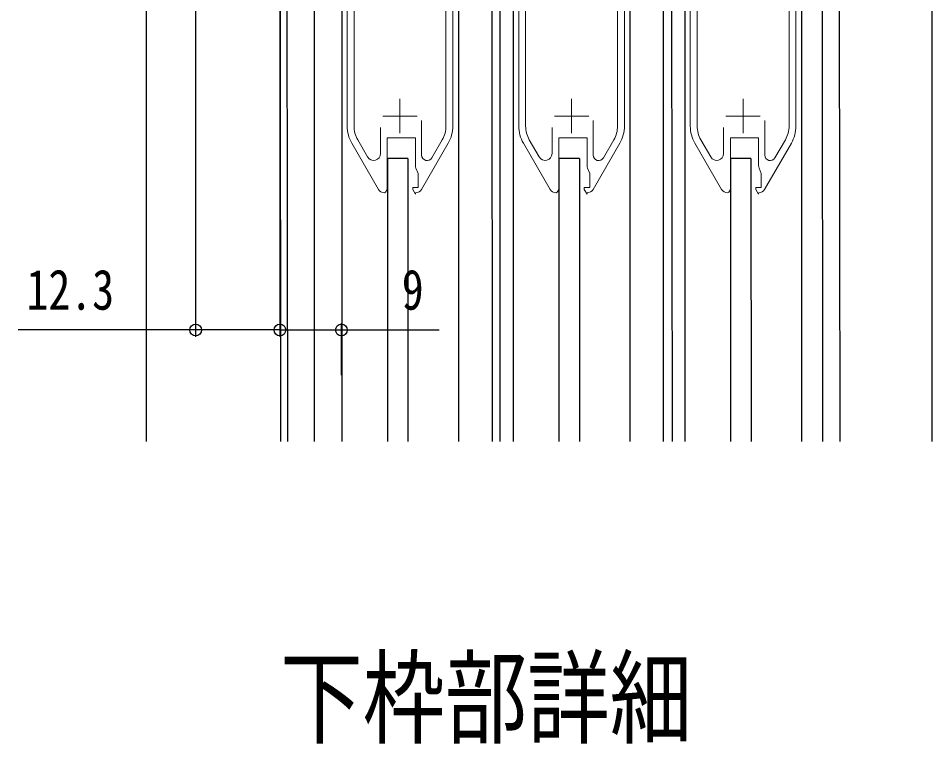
# Model space of a CAD drawing. Units: millimetres, scale not verified. Extents: x -495 to 495, y -800 to 801.
# Drawn here: x 71.5 to 204.6, y 278.1 to 383.9 of the extents above; entities that cross this region are included whole.
import ezdxf
from ezdxf.enums import TextEntityAlignment as Align

# ---------------------------------------------------------------- set-up
doc = ezdxf.new("R2010")
doc.units = ezdxf.units.MM
doc.header["$LTSCALE"] = 4
for name, color, linetype in [('0-1_USER1', 3, 'Continuous'), ('0-4_YKK_12', 2, 'Continuous'), ('0-5_YKK_13', 4, 'Continuous'), ('0-7_YKK_D', 6, 'Continuous')]:
    doc.layers.add(name, color=color, linetype=linetype)
doc.layers.add('0-2_YKK_11', color=7, linetype='Continuous', lineweight=18)
doc.styles.add('ＭＳ ゴシック', font='')
doc.styles.get('ＭＳ ゴシック').set_extended_font_data('MS Gothic')

msp = doc.modelspace()

# ---------------------------------------------------------------- linework, layer by layer
at = {"layer": '0-2_YKK_11'}
for p, q in [((119.4, 401.989), (119.4, 368.229)), ((144.411, 401.989), (144.411, 368.229)), ((169.411, 401.989), (169.411, 368.229)), ((127.1, 372.189), (127.1, 367.189)), ((152.111, 372.189), (152.111, 367.189)), ((177.111, 372.189), (177.111, 367.189)), ((124.6, 369.689), (129.6, 369.689)), ((130.25, 369.043), (130.25, 363.994)), ((130.25, 369.043), (130.25, 363.994)), ((149.611, 369.689), (154.611, 369.689)), ((155.261, 369.043), (155.261, 363.994)), ((155.261, 369.043), (155.261, 363.994)), ((174.611, 369.689), (179.611, 369.689)), ((180.261, 369.043), (180.261, 363.994)), ((180.261, 369.043), (180.261, 363.994)), ((124.25, 364.221), (124.25, 368.011)), ((149.261, 364.221), (149.261, 368.011)), ((174.261, 364.221), (174.261, 368.011)), ((120.935, 366.229), (122.384, 363.721)), ((131.742, 363.594), (133.264, 366.229)), ((145.947, 366.229), (147.395, 363.721)), ((156.754, 363.594), (158.275, 366.229)), ((170.947, 366.229), (172.395, 363.721)), ((181.754, 363.594), (183.275, 366.229)), ((120.069, 365.729), (123.961, 358.989)), ((130.238, 358.989), (134.13, 365.729)), ((145.081, 365.729), (148.972, 358.989)), ((155.25, 358.989), (159.141, 365.729)), ((170.081, 365.729), (173.972, 358.989)), ((180.25, 358.989), (184.141, 365.729))]:
    msp.add_line(p, q, dxfattribs=at)
for points in [[(134.8, 368.229), (134.8, 401.989)], [(159.811, 368.229), (159.811, 401.989)], [(184.811, 368.229), (184.811, 401.989)], [(133.8, 368.229), (133.8, 391.589), (120.4, 391.589), (120.4, 368.229)], [(158.811, 368.229), (158.811, 391.589), (145.411, 391.589), (145.411, 368.229)], [(183.811, 368.229), (183.811, 391.589), (170.411, 391.589), (170.411, 368.229)], [(124.827, 358.489), (124.836, 358.489), (125.008, 358.586), (125.25, 358.989), (125.25, 366.489), (129.35, 366.489), (129.35, 362.482)], [(149.838, 358.489), (149.848, 358.489), (150.019, 358.586), (150.261, 358.989), (150.261, 366.489), (154.361, 366.489), (154.361, 362.482)], [(174.838, 358.489), (174.848, 358.489), (175.019, 358.586), (175.261, 358.989), (175.261, 366.489), (179.361, 366.489), (179.361, 362.482)], [(129.421, 362.11), (129.75, 361.289), (129.75, 359.289), (128.95, 359.289), (128.95, 358.989), (129.363, 358.3), (129.372, 358.489)], [(154.433, 362.11), (154.761, 361.289), (154.761, 359.289), (153.961, 359.289), (153.961, 358.989), (154.374, 358.3), (154.384, 358.489)], [(179.433, 362.11), (179.761, 361.289), (179.761, 359.289), (178.961, 359.289), (178.961, 358.989), (179.374, 358.3), (179.384, 358.489)]]:
    msp.add_lwpolyline(points, dxfattribs=at)
for centre, radius, start, end in [((124.4, 368.229), 5, 179.99999, 210.00001), ((124.4, 368.229), 4, 179.99998, 210), ((129.8, 368.229), 4, 330, 0.00002), ((129.8, 368.229), 5, 329.99999, 0.00001), ((149.411, 368.229), 5, 179.99999, 210.00001), ((149.411, 368.229), 4, 179.99998, 210), ((154.811, 368.229), 4, 330, 0.00002), ((154.811, 368.229), 5, 329.99999, 0.00001), ((174.411, 368.229), 5, 179.99999, 210.00001), ((174.411, 368.229), 4, 179.99998, 210), ((179.811, 368.229), 4, 330, 0.00002), ((179.811, 368.229), 5, 329.99999, 0.00001), ((123.25, 364.221), 1, 210, 0.00001), ((131.05, 363.994), 0.8, 179.99999, 330), ((148.261, 364.221), 1, 210, 0.00001), ((156.061, 363.994), 0.8, 179.99999, 330), ((173.261, 364.221), 1, 210, 0.00001), ((181.061, 363.994), 0.8, 179.99999, 330), ((130.35, 362.482), 1, 179.99998, 201.80137), ((155.361, 362.482), 1, 179.99998, 201.80137), ((180.361, 362.482), 1, 179.99998, 201.80137), ((124.827, 359.489), 1, 209.99998, 270), ((129.372, 359.489), 1, 270, 330.00002), ((149.838, 359.489), 1, 209.99998, 270), ((154.384, 359.489), 1, 270, 330.00002), ((174.838, 359.489), 1, 209.99998, 270), ((179.384, 359.489), 1, 270, 330.00002)]:
    msp.add_arc(centre, radius, start, end, dxfattribs=at)
at = {"layer": '0-4_YKK_12'}
for p, q in [((90.114, 456.985), (90.114, 322.226)), ((109.6, 430.985), (109.702, 322.226)), ((204.6, 407.484), (204.604, 322.226)), ((110.6, 404.985), (110.688, 322.226)), ((114.6, 404.985), (114.604, 322.226)), ((188.6, 404.984), (188.688, 322.226)), ((191.1, 404.984), (191.188, 322.226)), ((118.608, 401.989), (118.612, 322.226)), ((135.608, 401.989), (135.612, 322.226)), ((140.458, 401.989), (140.548, 322.226)), ((141.658, 401.989), (141.662, 322.226)), ((143.608, 401.989), (143.612, 322.226)), ((160.608, 401.989), (160.612, 322.226)), ((165.458, 401.989), (165.462, 322.226)), ((166.658, 401.989), (166.748, 322.226)), ((168.608, 401.989), (168.612, 322.226)), ((185.608, 401.989), (185.618, 322.226))]:
    msp.add_line(p, q, dxfattribs=at)
at = {"layer": '0-5_YKK_13'}
for p, q in [((128.261, 363.489), (125.261, 363.489)), ((125.261, 363.489), (125.265, 322.226)), ((128.261, 363.489), (128.265, 322.226)), ((153.261, 363.489), (150.261, 363.489)), ((150.261, 363.489), (150.265, 322.226)), ((153.261, 363.489), (153.265, 322.226)), ((178.261, 363.489), (175.261, 363.489)), ((175.261, 363.489), (175.265, 322.226)), ((178.261, 363.489), (178.265, 322.226))]:
    msp.add_line(p, q, dxfattribs=at)
at = {"layer": '0-7_YKK_D'}
for p, q in [((97.313, 413.285), (97.313, 337.489)), ((109.6, 404.285), (109.6, 337.489)), ((109.6, 395.207), (109.6, 337.489)), ((118.559, 331.923), (118.559, 339.489))]:
    msp.add_line(p, q, dxfattribs=at)
for points in [[(109.6, 338.489), (97.313, 338.489), (71.46, 338.489)], [(109.6, 338.489), (118.559, 338.489), (132.825, 338.489)]]:
    msp.add_lwpolyline(points, dxfattribs=at)
for centre in [(97.313, 338.489), (109.6, 338.489), (109.6, 338.489), (118.559, 338.489)]:
    msp.add_circle(centre, 0.85, dxfattribs=at)

# ---------------------------------------------------------------- texts
at = {"layer": '0-1_USER1', "style": 'ＭＳ ゴシック', "width": 0.8}
msp.add_text('下枠部詳細', height=11, dxfattribs=at).set_placement((109.648, 276.064), align=Align.BOTTOM_LEFT)
at = {"layer": '0-7_YKK_D', "style": 'ＭＳ ゴシック', "width": 0.8}
for s, p in [('12.3', (72.66, 339.689)), ('9', (127.359, 339.689))]:
    msp.add_text(s, height=5.865, dxfattribs=at).set_placement(p, align=Align.BOTTOM_LEFT)

doc.saveas('drawing.dxf')
